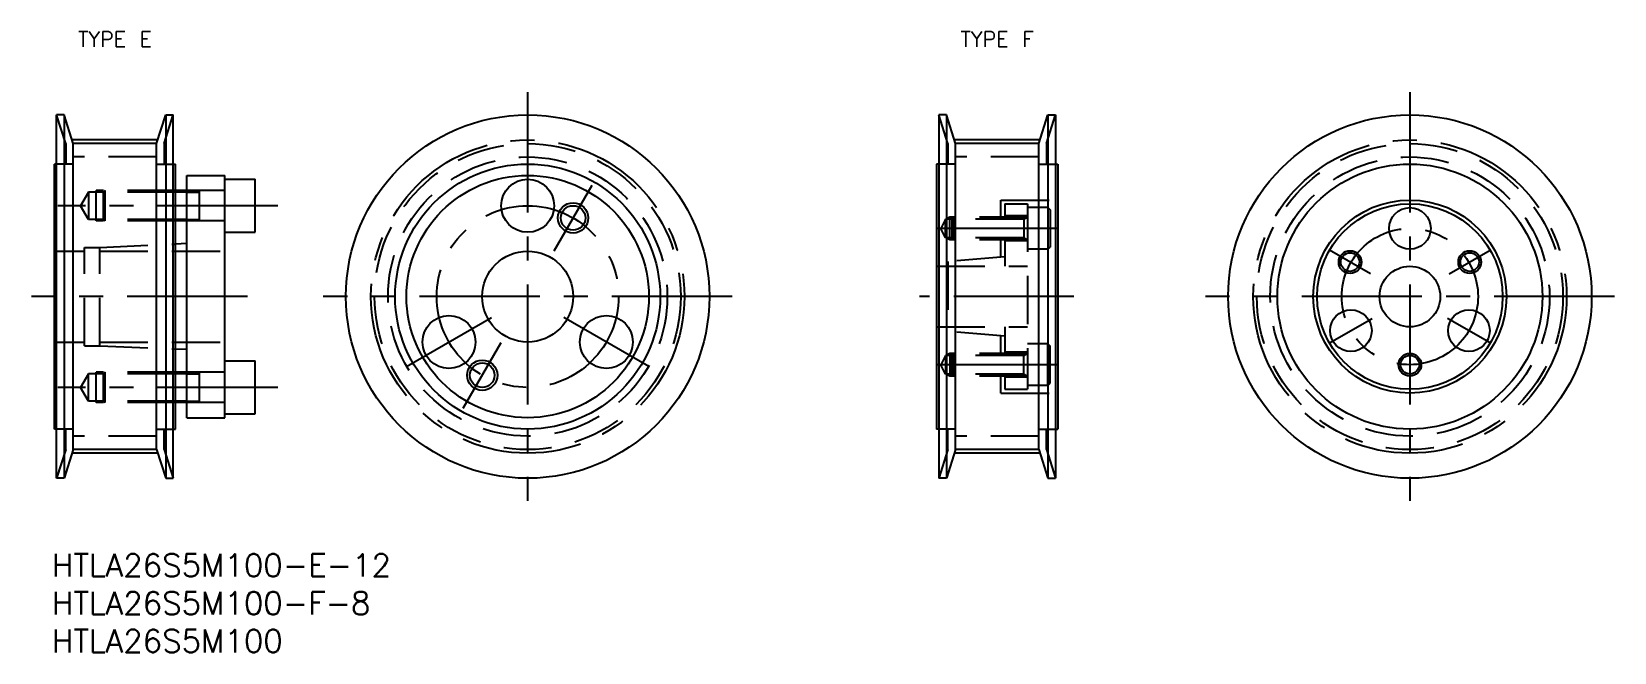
# Model space of a CAD drawing. Extents: x -3 to 206, y -13 to 69.
import ezdxf
from ezdxf.enums import TextEntityAlignment as Align

# ---------------------------------------------------------------- set-up
doc = ezdxf.new("R2010")
doc.units = 0
doc.header["$LTSCALE"] = 0.5
doc.linetypes.add('CENTER', pattern=[50.8, 31.75, -6.35, 6.35, -6.35])
doc.linetypes.add('DASHED', pattern=[19.05, 12.7, -6.35])
for name, color, linetype in [('MSM_CENTER', 1, 'CENTER'), ('MSM_CONTINUOUS', 7, 'CONTINUOUS'), ('MSM_DASHED', 4, 'DASHED'), ('MSM_NARROW', 5, 'CONTINUOUS'), ('MSM_PART_NUMBER', 7, 'CONTINUOUS')]:
    doc.layers.add(name, color=color, linetype=linetype)
doc.styles.add('MISUMI', font='txt.shx')
doc.styles.get("Standard").update_dxf_attribs({"font": 'txt.shx', "height": 3, "bigfont": 'bigfont.shx'})

# ---------------------------------------------------------------- blocks, each defined once
blk = doc.blocks.new('*U2')
at = {"layer": 'MSM_PART_NUMBER'}
blk.add_text('HTLA26S5M100-E-12', height=3, dxfattribs=at).set_placement((0, -3))
blk = doc.blocks.new('*U3')
at = {"layer": 'MSM_PART_NUMBER'}
blk.add_text('HTLA26S5M100', height=3, dxfattribs=at).set_placement((0, -13))
blk = doc.blocks.new('*U5')
at = {"layer": 'MSM_PART_NUMBER'}
blk.add_text('HTLA26S5M100-F-8', height=3, dxfattribs=at).set_placement((0, -8))

msp = doc.modelspace()

# ---------------------------------------------------------------- linework, layer by layer
at = {"layer": 'MSM_CENTER'}
for p, q in [((62.8, 61), (62.8, 7)), ((179.3, 61), (179.3, 7)), ((13.95, 54.69), (2.65, 54.69)), ((130.45, 54.69), (119.15, 54.69)), ((66.3, 40.06), (71.3, 48.72)), ((29.8, 46), (0.76, 46)), ((132.8, 43), (116.93, 43)), ((174.1, 37), (168.69, 40.12)), ((184.5, 37), (189.91, 40.12)), ((25.8, 34), (-2.7, 34)), ((89.8, 34), (35.8, 34)), ((134.93, 34), (114.56, 34)), ((206.3, 34), (152.3, 34)), ((46.78, 24.75), (58.04, 31.25)), ((78.82, 24.75), (67.56, 31.25)), ((168.69, 27.88), (174.32, 31.12)), ((189.91, 27.88), (184.28, 31.12)), ((54.3, 19.28), (59.3, 27.94)), ((132.8, 25), (116.93, 25)), ((29.8, 22), (0.76, 22)), ((13.95, 13.31), (2.65, 13.31)), ((130.45, 13.31), (119.15, 13.31))]:
    msp.add_line(p, q, dxfattribs=at)
for centre, radius in [((62.8, 34), 20.69), ((179.3, 34), 20.69), ((62.8, 34), 12), ((179.3, 34), 9)]:
    msp.add_circle(centre, radius, dxfattribs=at)
at = {"layer": 'MSM_CONTINUOUS'}
for p, q in [((0.6, 10), (0.6, 58)), ((1.6, 58), (0.6, 58)), ((1.6, 58), (1.6, 10)), ((2.8, 54.21), (1.6, 58)), ((13.8, 54.21), (15, 58)), ((15, 58), (15, 10)), ((15, 58), (16, 58)), ((16, 10), (16, 58)), ((118.1, 58), (117.1, 58)), ((117.1, 58), (117.1, 10)), ((118.1, 58), (118.1, 10)), ((119.3, 54.21), (118.1, 58)), ((130.3, 54.21), (131.5, 58)), ((131.5, 58), (131.5, 10)), ((131.5, 58), (132.5, 58)), ((132.5, 58), (132.5, 10)), ((2.8, 13.79), (2.8, 54.21)), ((13.8, 54.21), (2.8, 54.21)), ((13.8, 13.79), (13.8, 54.21)), ((119.3, 13.79), (119.3, 54.21)), ((130.3, 54.21), (119.3, 54.21)), ((130.3, 13.79), (130.3, 54.21)), ((0.3, 16.5), (0.3, 51.5)), ((0.6, 51.5), (0.3, 51.5)), ((16, 51.5), (16.3, 51.5)), ((16.3, 16.5), (16.3, 51.5)), ((117.1, 51.5), (116.8, 51.5)), ((116.8, 51.5), (116.8, 16.5)), ((132.5, 51.5), (132.8, 51.5)), ((132.8, 51.5), (132.8, 16.5)), ((17.8, 18), (17.8, 50)), ((17.8, 50), (22.8, 50)), ((22.8, 18), (22.8, 50)), ((22.8, 49.5), (26.8, 49.5)), ((26.8, 42.5), (26.8, 49.5)), ((22.8, 42.5), (26.8, 42.5)), ((17.8, 41), (16.3, 40.93)), ((17.8, 27), (16.3, 27.07)), ((22.8, 25.5), (26.8, 25.5)), ((26.8, 18.5), (26.8, 25.5)), ((17.8, 23.8), (16.3, 23.8)), ((17.8, 20.2), (16.3, 20.2)), ((17.8, 18), (22.8, 18)), ((22.8, 18.5), (26.8, 18.5)), ((0.6, 16.5), (0.3, 16.5)), ((16, 16.5), (16.3, 16.5)), ((117.1, 16.5), (116.8, 16.5)), ((132.5, 16.5), (132.8, 16.5)), ((2.8, 13.79), (1.6, 10)), ((13.8, 13.79), (2.8, 13.79)), ((13.8, 13.79), (15, 10)), ((119.3, 13.79), (118.1, 10)), ((130.3, 13.79), (119.3, 13.79)), ((130.3, 13.79), (131.5, 10)), ((1.6, 10), (0.6, 10)), ((15, 10), (16, 10)), ((118.1, 10), (117.1, 10)), ((131.5, 10), (132.5, 10))]:
    msp.add_line(p, q, dxfattribs=at)
for centre, radius in [((62.8, 34), 24), ((179.3, 34), 24), ((62.8, 34), 17.5), ((179.3, 34), 17.5), ((62.8, 34), 16), ((62.8, 46), 3.5), ((68.8, 44.39), 1.62), ((179.3, 34), 12.75), ((179.3, 34), 12.25), ((179.3, 43), 2.75), ((62.8, 34), 6), ((171.4, 38.56), 1.23), ((187.2, 38.56), 1.23), ((179.3, 34), 4), ((52.41, 28), 3.5), ((73.19, 28), 3.5), ((171.51, 29.5), 2.75), ((187.09, 29.5), 2.75), ((56.8, 23.61), 1.62), ((179.3, 25), 1.23)]:
    msp.add_circle(centre, radius, dxfattribs=at)
at = {"layer": 'MSM_DASHED'}
for p, q in [((1.8, 54.21), (0.6, 58)), ((14.8, 54.21), (16, 58)), ((118.3, 54.21), (117.1, 58)), ((131.3, 54.21), (132.5, 58)), ((1.8, 54.21), (1.8, 51.5)), ((13.8, 52.44), (2.8, 52.44)), ((14.8, 54.21), (14.8, 51.5)), ((118.3, 54.21), (118.3, 51.5)), ((130.3, 52.44), (119.3, 52.44)), ((131.3, 54.21), (131.3, 51.5)), ((2.8, 51.5), (0.6, 51.5)), ((13.8, 51.5), (16, 51.5)), ((119.3, 51.5), (117.1, 51.5)), ((130.3, 51.5), (132.5, 51.5)), ((4.8, 47.8), (3.76, 46)), ((4.8, 44.2), (3.76, 46)), ((16.3, 47.8), (4.8, 47.8)), ((4.8, 47.8), (4.8, 44.2)), ((16.3, 48), (5.8, 48)), ((5.8, 44), (5.8, 48)), ((7, 48), (6.8, 47.8)), ((6.8, 44.2), (6.8, 47.8)), ((7, 44), (7, 48)), ((22.8, 48), (17.8, 48)), ((17.8, 47.8), (19.47, 47.8)), ((19.47, 44), (19.47, 48)), ((125.3, 46.75), (132.8, 46.75)), ((125.3, 44.5), (125.3, 46.75)), ((125.8, 46.25), (128.8, 46.25)), ((125.8, 46.25), (125.8, 44.5)), ((128.8, 46.25), (128.8, 21.75)), ((16.3, 44.2), (4.8, 44.2)), ((16.3, 44), (5.8, 44)), ((7, 44), (6.8, 44.2)), ((17.8, 44.2), (19.47, 44.2)), ((22.8, 44), (17.8, 44)), ((117.96, 44.23), (117.38, 43)), ((128.3, 44.23), (117.96, 44.23)), ((117.96, 41.77), (117.96, 44.23)), ((118.55, 44.5), (118.08, 44.23)), ((128.8, 44.5), (118.55, 44.5)), ((118.55, 41.5), (118.55, 44.5)), ((118.8, 44.23), (119.07, 44.5)), ((118.8, 44.23), (118.8, 41.77)), ((119.07, 44.5), (119.07, 41.5)), ((128.8, 44.65), (125.8, 44.65)), ((128.3, 44.5), (128.3, 41.5)), ((128.3, 44.23), (128.77, 44.5)), ((131.5, 45.75), (128.8, 45.75)), ((131.5, 45.75), (131.5, 40.25)), ((131.5, 45.75), (131.8, 45.45)), ((131.8, 45.45), (131.8, 40.55)), ((117.96, 41.77), (117.38, 43)), ((0.3, 40), (4.3, 40)), ((4.3, 27.5), (4.3, 40.5)), ((4.3, 40.5), (6.3, 40.5)), ((6.3, 40.5), (16.3, 40.93)), ((6.3, 27.5), (6.3, 40.5)), ((6.3, 40), (22.8, 40)), ((128.3, 41.77), (117.96, 41.77)), ((118.54, 41.5), (118.07, 41.77)), ((128.8, 41.5), (118.54, 41.5)), ((119.07, 41.5), (118.8, 41.77)), ((125.3, 39.21), (125.3, 41.5)), ((125.8, 41.5), (125.8, 38)), ((128.8, 41.35), (125.8, 41.35)), ((128.3, 41.77), (128.77, 41.5)), ((131.5, 40.25), (128.8, 40.25)), ((131.5, 40.25), (131.8, 40.55)), ((116.8, 38), (128.8, 38)), ((125.8, 39.25), (118.3, 38.62)), ((118.3, 38.62), (118.3, 29.38)), ((116.8, 30), (128.8, 30)), ((125.8, 28.75), (118.3, 29.38)), ((125.8, 30), (125.8, 26.5)), ((0.3, 28), (4.3, 28)), ((4.3, 27.5), (6.3, 27.5)), ((6.3, 28), (22.8, 28)), ((6.3, 27.5), (16.3, 27.07)), ((125.3, 26.5), (125.3, 28.79)), ((131.5, 27.75), (128.8, 27.75)), ((131.5, 22.25), (131.5, 27.75)), ((131.5, 27.75), (131.8, 27.45)), ((131.8, 22.55), (131.8, 27.45)), ((117.96, 26.23), (117.38, 25)), ((117.96, 26.23), (117.96, 23.77)), ((128.3, 26.23), (117.96, 26.23)), ((118.54, 26.5), (118.07, 26.23)), ((128.8, 26.5), (118.54, 26.5)), ((118.55, 26.5), (118.55, 23.5)), ((119.07, 26.5), (118.8, 26.23)), ((118.8, 23.77), (118.8, 26.23)), ((119.07, 23.5), (119.07, 26.5)), ((128.8, 26.65), (125.8, 26.65)), ((128.3, 23.5), (128.3, 26.5)), ((128.3, 26.23), (128.77, 26.5)), ((4.8, 23.8), (3.76, 22)), ((16.3, 23.8), (4.8, 23.8)), ((4.8, 20.2), (4.8, 23.8)), ((16.3, 24), (5.8, 24)), ((5.8, 20), (5.8, 24)), ((7, 24), (6.8, 23.8)), ((6.8, 20.2), (6.8, 23.8)), ((7, 20), (7, 24)), ((22.8, 24), (17.8, 24)), ((17.8, 23.8), (19.47, 23.8)), ((19.47, 20), (19.47, 24)), ((117.96, 23.77), (117.38, 25)), ((128.3, 23.77), (117.96, 23.77)), ((118.55, 23.5), (118.08, 23.77)), ((128.8, 23.5), (118.55, 23.5)), ((118.8, 23.77), (119.07, 23.5)), ((125.3, 21.25), (125.3, 23.5)), ((125.8, 23.5), (125.8, 21.75)), ((128.8, 23.35), (125.8, 23.35)), ((128.3, 23.77), (128.77, 23.5)), ((4.8, 20.2), (3.76, 22)), ((125.3, 21.25), (132.8, 21.25)), ((125.8, 21.75), (128.8, 21.75)), ((131.5, 22.25), (128.8, 22.25)), ((131.5, 22.25), (131.8, 22.55)), ((16.3, 20.2), (4.8, 20.2)), ((16.3, 20), (5.8, 20)), ((7, 20), (6.8, 20.2)), ((17.8, 20.2), (19.47, 20.2)), ((22.8, 20), (17.8, 20)), ((2.8, 16.5), (0.6, 16.5)), ((1.8, 13.79), (1.8, 16.5)), ((13.8, 15.56), (2.8, 15.56)), ((13.8, 16.5), (16, 16.5)), ((14.8, 13.79), (14.8, 16.5)), ((119.3, 16.5), (117.1, 16.5)), ((118.3, 13.79), (118.3, 16.5)), ((130.3, 15.56), (119.3, 15.56)), ((130.3, 16.5), (132.5, 16.5)), ((131.3, 13.79), (131.3, 16.5)), ((1.8, 13.79), (0.6, 10)), ((14.8, 13.79), (16, 10)), ((118.3, 13.79), (117.1, 10)), ((131.3, 13.79), (132.5, 10))]:
    msp.add_line(p, q, dxfattribs=at)
for centre, radius in [((62.8, 34), 20.21), ((62.8, 34), 18.44), ((179.3, 34), 20.21), ((179.3, 34), 18.44)]:
    msp.add_circle(centre, radius, dxfattribs=at)
at = {"layer": 'MSM_NARROW'}
for p, q in [((17.8, 48), (16.3, 48)), ((17.8, 44), (16.3, 44)), ((17.8, 24), (16.3, 24)), ((17.8, 20), (16.3, 20))]:
    msp.add_line(p, q, dxfattribs=at)
for centre, radius in [((68.8, 44.39), 2), ((171.4, 38.56), 1.5), ((187.2, 38.56), 1.5), ((56.8, 23.61), 2), ((179.3, 25), 1.5)]:
    msp.add_circle(centre, radius, dxfattribs=at)
at = {"layer": 'MSM_PART_NUMBER'}
for p, q in [((17.8, 47.8), (16.3, 47.8)), ((17.8, 44.2), (16.3, 44.2))]:
    msp.add_line(p, q, dxfattribs=at)

# ---------------------------------------------------------------- block references
at = {"layer": 'MSM_CONTINUOUS'}
for name in ['*U2', '*U5', '*U3']:
    msp.add_blockref(name, (0, 0), dxfattribs=at)

# ---------------------------------------------------------------- texts
at = {"layer": 'MSM_PART_NUMBER', "style": 'MISUMI'}
for s, p in [('TYPE E', (8.3, 68)), ('TYPE F', (124.8, 68))]:
    msp.add_text(s, height=2, dxfattribs=at).set_placement(p, align=Align.MIDDLE_CENTER)

doc.saveas('drawing.dxf')
